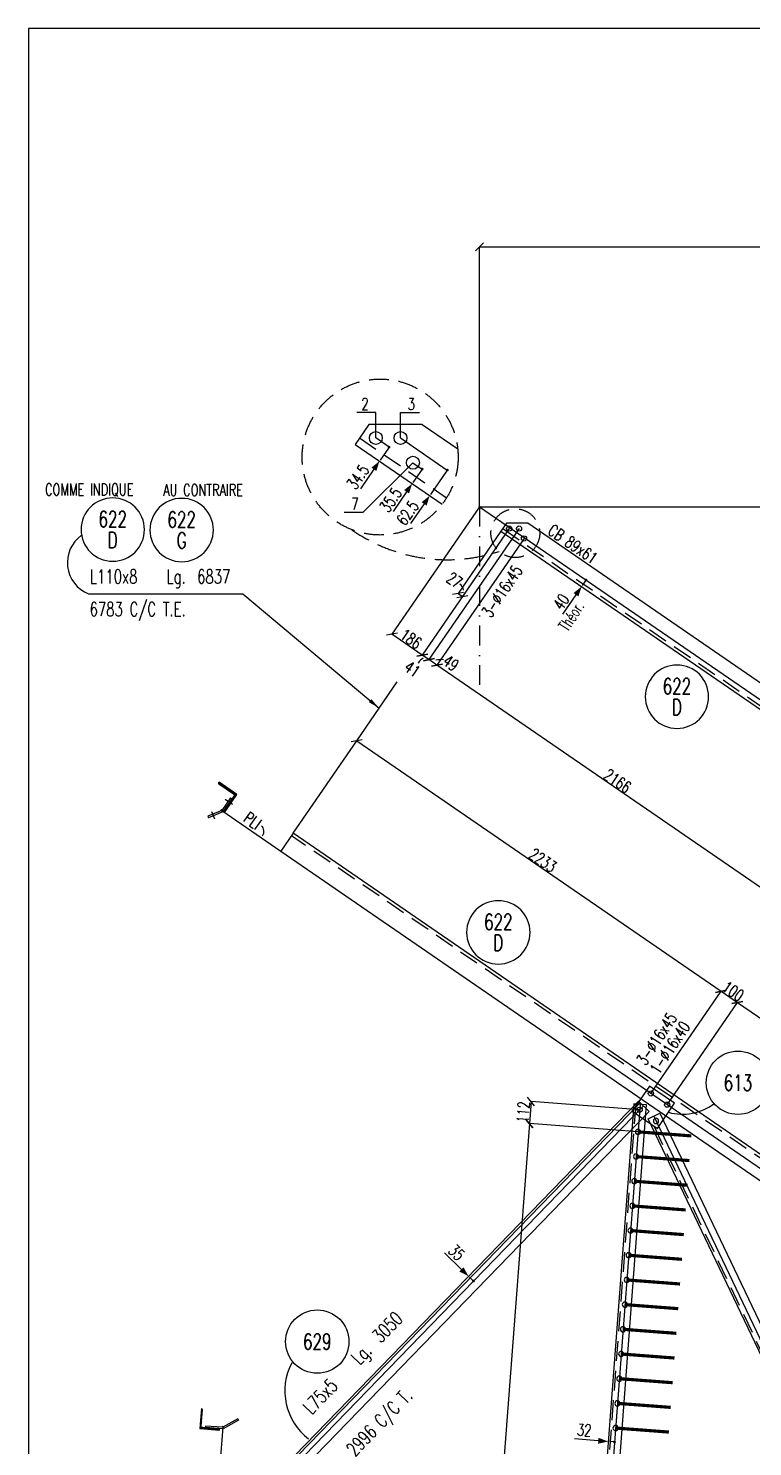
# Model space of a CAD drawing. Extents: x 610737 to 626957, y -3756 to 7724.
# Drawn here: x 610737 to 614394, y 562 to 7724 of the extents above; entities that cross this region are included whole.
import ezdxf
from ezdxf.enums import TextEntityAlignment as Align

# ---------------------------------------------------------------- set-up
doc = ezdxf.new("R2010")
doc.units = 0
doc.header["$LTSCALE"] = 200
doc.header["$MEASUREMENT"] = 0
doc.linetypes.add('DASHDOT', pattern=[1, 0.5, -0.25, 0, -0.25])
doc.linetypes.add('DASHED', pattern=[0.75, 0.5, -0.25])
doc.layers.get('0').update_dxf_attribs({"linetype": 'CONTINUOUS'})
for name, color, linetype in [('ASSI', 6, 'CONTINUOUS'), ('BOLLINI_1', 7, 'CONTINUOUS'), ('BOLLINI_5', 7, 'CONTINUOUS'), ('FORI', 2, 'CONTINUOUS'), ('LINEA_ANG', 2, 'CONTINUOUS'), ('LINEE_PIASTRE', 2, 'CONTINUOUS'), ('LS', 7, 'CONTINUOUS'), ('MZ', 6, 'DASHDOT'), ('PIASTRE', 5, 'CONTINUOUS'), ('QT_MAL', 7, 'CONTINUOUS'), ('QT_MPR', 7, 'CONTINUOUS'), ('TESTI_A_P', 7, 'CONTINUOUS'), ('TRAT-Y', 7, 'DASHED')]:
    doc.layers.add(name, color=color, linetype=linetype)
doc.styles.add('QUOTE', font='ROMANS8.SHX', dxfattribs={"width": 0.7})
doc.styles.add('RQL', font='ROMANS8.SHX', dxfattribs={"width": 0.7})
doc.styles.add('RS', font='ROMANS8.shx', dxfattribs={"width": 0.7})
doc.styles.get("Standard").update_dxf_attribs({"font": 'ROMANS8.SHX', "width": 0.7})
doc.dimstyles.new('FRECCE1', dxfattribs={"dimtxt": 60, "dimasz": 6.66, "dimexe": 0, "dimexo": 0, "dimgap": 1, "dimtad": 1, "dimzin": 0, "dimdsep": 46, "dimtxsty": 'RS', "dimblk1": 'QUOTP', "dimblk2": 'QUOTF', "dimsah": 1, "dimcen": 0, "dimclrd": 2, "dimclre": 2, "dimclrt": 7, "dimadec": 0, "dimazin": 0, "dimtfac": 1, "dimtix": 1, "dimtmove": 2, "dimatfit": 3, "dimldrblk": 'QUOTP', "dimfxl": 1, "dimtolj": 1, "dimtzin": 0, "dimarcsym": 0})
doc.dimstyles.new('TRATTO', dxfattribs={"dimscale": 0, "dimtxt": 60, "dimasz": 40, "dimexe": 0, "dimexo": 0, "dimgap": 5, "dimtad": 1, "dimrnd": 0.5, "dimdsep": 46, "dimtxsty": 'RS', "dimblk1": 'OBLIQUE', "dimblk2": 'OBLIQUE', "dimsah": 1, "dimcen": 0.09, "dimclrd": 2, "dimclre": 2, "dimclrt": 7, "dimadec": 0, "dimazin": 0, "dimtfac": 1, "dimtix": 1, "dimtmove": 2, "dimatfit": 3, "dimfxl": 1, "dimtolj": 1, "dimtzin": 0, "dimarcsym": 0})

# ---------------------------------------------------------------- blocks, each defined once
blk = doc.blocks.new('16')
blk.add_circle((0, 0), 1)
blk = doc.blocks.new('_OBLIQUE')
at = {"color": 0, "linetype": 'ByBlock'}
blk.add_line((-0.5, -0.5), (0.5, 0.5), dxfattribs=at)
blk = doc.blocks.new('*D20')
at = {"layer": 'LS', "color": 2, "lineweight": -2, "transparency": 16777216}
for p, q in [((613014.4, 5308.5), (613014.4, 6621.5)), ((613014.4, 6621.5), (618155.9, 6621.5)), ((618155.9, 5308.5), (618155.9, 6621.5))]:
    blk.add_line(p, q, dxfattribs=at)
at = {"layer": 'LS', "color": 2, "lineweight": -2, "transparency": 16777216, "xscale": 40, "yscale": 40, "zscale": 40, "rotation": 180}
blk.add_blockref('_OBLIQUE', (613014.4, 6621.5), dxfattribs=at)
at = {"layer": 'LS', "color": 2, "lineweight": -2, "transparency": 16777216, "xscale": 40, "yscale": 40, "zscale": 40}
blk.add_blockref('_OBLIQUE', (618155.9, 6621.5), dxfattribs=at)
at = {"layer": 'LS', "color": 7, "transparency": 16777216, "insert": (615585.2, 6659.3), "char_height": 60, "attachment_point": 5, "style": 'RS'}
blk.add_mtext('\\A1;5141.5 SUR TRUSQ. 75', dxfattribs=at)
blk = doc.blocks.new('ASSE98')
blk.add_line((0, 0), (1, 0))
at = {"color": 7, "style": 'QUOTE', "width": 0.5, "flags": 1}
for tag, p in [('TI', (1.3831, 6.8273)), ('DI_S', (1.3831, 6.4218)), ('D_S', (1.3831, 6.0209)), ('E_S', (1.3831, 5.6806)), ('NFORI', (1.3645, 5.2979)), ('ALAR', (1.3635, 4.9325)), ('FAM', (1.3775, 4.5465)), ('ALA', (1.3831, 4.1926)), ('DISP2', (1.3831, 3.8497)), ('DISP1', (1.3831, 3.5069)), ('PINZAF', (1.3831, 3.164)), ('PINZAI', (1.3831, 2.8211)), ('TRP', (1.3831, 2.4783)), ('NP', (1.3831, 2.1354)), ('SV', (1.3831, 1.7926)), ('PESO', (1.3831, 1.4497)), ('QUA', (1.3831, 1.1069)), ('LUN', (1.3831, 0.764)), ('PROF', (1.3831, 0.4211)), ('POS', (1.3831, 0.0783))]:
    blk.add_attdef(tag, p, '', height=0.2, dxfattribs=at)
at = {"color": 7, "flags": 1}
for tag, p in [('LAV1', (3.0743, 6.8285)), ('LAV2', (3.0743, 6.4951)), ('LAV3', (3.0743, 6.1618)), ('LAV4', (3.0743, 5.8285)), ('LAV5', (3.0743, 5.4951)), ('LAV6', (3.0743, 5.1618)), ('LAV7', (3.0743, 4.8285)), ('LAV8', (3.0743, 4.4951)), ('LAV9', (3.0743, 4.1618)), ('LAV10', (3.0743, 3.8285))]:
    blk.add_attdef(tag, p, '', height=0.2, dxfattribs=at)
blk = doc.blocks.new('QUOTP')
at = {"layer": 'ASSI', "color": 2, "const_width": 1.07}
blk.add_lwpolyline([(-0.5, 0, 1), (0.5, 0, 1)], format="xyb", close=True, dxfattribs=at)
blk = doc.blocks.new('QUOTF')
at = {"layer": 'LS', "color": 2}
blk.add_line((7.5, 0), (25.5, 0), dxfattribs=at)
blk.add_solid([(7.5, 2.25), (0, 0), (7.5, -2.25)], dxfattribs=at)
blk = doc.blocks.new('*D25')
at = {"layer": 'QT_MAL', "color": 2, "lineweight": -2, "transparency": 16777216}
for p, q in [((613530, 4905.4), (613530, 4905.4)), ((613548.9, 4932.8), (613533.7, 4910.9))]:
    blk.add_line(p, q, dxfattribs=at)
at = {"layer": 'QT_MAL', "color": 2, "lineweight": -2, "transparency": 16777216, "xscale": 6.66, "yscale": 6.66, "zscale": 6.66}
for name, p, rotation in [('QUOTP', (613552.6, 4938.3), 55.48338692017431), ('QUOTF', (613530, 4905.4), 235.4833869201743)]:
    blk.add_blockref(name, p, dxfattribs=dict(at, rotation=rotation))
at = {"layer": 'QT_MAL', "color": 7, "transparency": 16777216, "insert": (613427.1, 4828.1), "char_height": 60, "attachment_point": 5, "rotation": 55.48339, "style": 'RS'}
blk.add_mtext('\\A1;40', dxfattribs=at)
blk = doc.blocks.new('MRKR_98')
blk.add_point((0, 0))
at = {"color": 7, "style": 'QUOTE', "width": 0.5, "flags": 1}
for tag, p in [('AUX2', (3.71, 4.93)), ('NFORI', (3.72, 5.3)), ('TI', (3.73, 6.83)), ('AUX1', (3.73, 4.19)), ('DI_S', (3.73, 6.42)), ('D_S', (3.73, 6.02)), ('E_S', (3.73, 5.68)), ('FAM', (3.73, 4.55)), ('COMMESSA', (3.73, 3.85)), ('MD', (3.73, 3.51)), ('MP', (3.73, 3.16)), ('LARGHEZZA', (3.73, 2.82)), ('SPESSORE', (3.73, 2.48)), ('NP', (3.73, 2.14)), ('SV', (3.73, 1.79)), ('PESO', (3.73, 1.45)), ('QUA', (3.73, 1.11)), ('LUN', (3.73, 0.76)), ('PROF', (3.73, 0.42)), ('POS', (3.73, 0.08))]:
    blk.add_attdef(tag, p, '', height=0.2, dxfattribs=at)
at = {"color": 7, "flags": 1}
for tag, p in [('LAV1', (5.26, 6.88)), ('LAV2', (5.26, 6.55)), ('LAV3', (5.26, 6.21)), ('LAV4', (5.26, 5.88)), ('LAV5', (5.26, 5.55)), ('LAV6', (5.26, 5.21)), ('LAV7', (5.26, 4.88)), ('LAV8', (5.26, 4.55)), ('LAV9', (5.26, 4.21)), ('LAV10', (5.26, 3.88))]:
    blk.add_attdef(tag, p, '', height=0.2, dxfattribs=at)
blk = doc.blocks.new('*D105')
at = {"layer": 'LS', "color": 2, "lineweight": -2, "transparency": 16777216}
for p, q in [((612554.3, 5604.1), (612513.1, 5544.3)), ((612558, 5609.6), (612558, 5609.6)), ((612509.4, 5538.8), (612509.4, 5538.8))]:
    blk.add_line(p, q, dxfattribs=at)
at = {"layer": 'LS', "color": 2, "lineweight": -2, "transparency": 16777216, "xscale": 6.66, "yscale": 6.66, "zscale": 6.66}
for name, p, rotation in [('QUOTP', (612558, 5609.6), 55.48338692021707), ('QUOTF', (612509.4, 5538.8), 235.4833869202171)]:
    blk.add_blockref(name, p, dxfattribs=dict(at, rotation=rotation))
at = {"layer": 'LS', "color": 7, "transparency": 16777216, "insert": (612400.5, 5459.1), "char_height": 60, "attachment_point": 5, "rotation": 55.48339, "style": 'RS'}
blk.add_mtext('\\A1;34.5', dxfattribs=at)
blk = doc.blocks.new('*D106')
at = {"layer": 'LS', "color": 2, "lineweight": -2, "transparency": 16777216}
for p, q in [((612848.2, 5487.9), (612766.9, 5369.8)), ((612852, 5493.4), (612852, 5493.4)), ((612763.1, 5364.3), (612763.1, 5364.3))]:
    blk.add_line(p, q, dxfattribs=at)
at = {"layer": 'LS', "color": 2, "lineweight": -2, "transparency": 16777216, "xscale": 6.66, "yscale": 6.66, "zscale": 6.66}
for name, p, rotation in [('QUOTP', (612852, 5493.4), 55.48338692026879), ('QUOTF', (612763.1, 5364.3), 235.4833869202688)]:
    blk.add_blockref(name, p, dxfattribs=dict(at, rotation=rotation))
at = {"layer": 'LS', "color": 7, "transparency": 16777216, "insert": (612651.1, 5277.7), "char_height": 60, "attachment_point": 5, "rotation": 55.48339, "style": 'RS'}
blk.add_mtext('\\A1;62.5', dxfattribs=at)
blk = doc.blocks.new('*D107')
at = {"layer": 'LS', "color": 2, "lineweight": -2, "transparency": 16777216}
for p, q in [((612721.2, 5493.2), (612678.2, 5430.8)), ((612725, 5498.7), (612725, 5498.7)), ((612674.5, 5425.3), (612674.5, 5425.3))]:
    blk.add_line(p, q, dxfattribs=at)
at = {"layer": 'LS', "color": 2, "lineweight": -2, "transparency": 16777216, "xscale": 6.66, "yscale": 6.66, "zscale": 6.66}
for name, p, rotation in [('QUOTP', (612725, 5498.7), 55.48338692028127), ('QUOTF', (612674.5, 5425.3), 235.4833869202812)]:
    blk.add_blockref(name, p, dxfattribs=dict(at, rotation=rotation))
at = {"layer": 'LS', "color": 7, "transparency": 16777216, "insert": (612565.9, 5343), "char_height": 60, "attachment_point": 5, "rotation": 55.48339, "style": 'RS'}
blk.add_mtext('\\A1;35.5', dxfattribs=at)
blk = doc.blocks.new('*D136')
at = {"layer": 'QT_MPR', "color": 2, "lineweight": -2, "transparency": 16777216}
for p, q in [((613239.4, 5148.5), (612799.4, 4508.7)), ((614584.1, 3281.4), (612799.4, 4508.7)), ((615043.5, 3949.5), (614584.1, 3281.4))]:
    blk.add_line(p, q, dxfattribs=at)
at = {"layer": 'QT_MPR', "color": 2, "lineweight": -2, "transparency": 16777216, "xscale": 40, "yscale": 40, "zscale": 40}
for p, rotation in [((612799.4, 4508.7), 145.4833869201743), ((614584.1, 3281.4), 325.4833869201743)]:
    blk.add_blockref('_OBLIQUE', p, dxfattribs=dict(at, rotation=rotation))
at = {"layer": 'QT_MPR', "color": 7, "transparency": 16777216, "insert": (613711.6, 3923.9), "char_height": 60, "attachment_point": 5, "rotation": 325.48339, "style": 'RS'}
blk.add_mtext('\\A1;2166', dxfattribs=at)
blk = doc.blocks.new('*D137')
at = {"layer": 'QT_MPR', "color": 2, "lineweight": -2, "transparency": 16777216}
for p, q in [((613214.4, 5198.5), (612759.1, 4536.4)), ((613239.4, 5148.5), (612799.4, 4508.7)), ((612799.4, 4508.7), (612759.1, 4536.4))]:
    blk.add_line(p, q, dxfattribs=at)
at = {"layer": 'QT_MPR', "color": 2, "lineweight": -2, "transparency": 16777216, "xscale": 40, "yscale": 40, "zscale": 40}
for p, rotation in [((612759.1, 4536.4), 145.4833869201743), ((612799.4, 4508.7), 325.4833869201743)]:
    blk.add_blockref('_OBLIQUE', p, dxfattribs=dict(at, rotation=rotation))
at = {"layer": 'QT_MPR', "color": 7, "transparency": 16777216, "insert": (612869.7, 4519), "char_height": 60, "attachment_point": 5, "rotation": 325.48339, "style": 'RS'}
blk.add_mtext('\\A1;49', dxfattribs=at)
blk = doc.blocks.new('*D138')
at = {"layer": 'QT_MPR', "color": 2, "lineweight": -2, "transparency": 16777216}
for p, q in [((613164.4, 5198.5), (612725.2, 4559.8)), ((613214.4, 5198.5), (612759.1, 4536.4)), ((612759.1, 4536.4), (612725.2, 4559.8))]:
    blk.add_line(p, q, dxfattribs=at)
at = {"layer": 'QT_MPR', "color": 2, "lineweight": -2, "transparency": 16777216, "xscale": 40, "yscale": 40, "zscale": 40}
for p, rotation in [((612725.2, 4559.8), 145.4833869201743), ((612759.1, 4536.4), 325.4833869201743)]:
    blk.add_blockref('_OBLIQUE', p, dxfattribs=dict(at, rotation=rotation))
at = {"layer": 'QT_MPR', "color": 7, "transparency": 16777216, "insert": (612674.7, 4489), "char_height": 60, "attachment_point": 5, "rotation": 325.48339, "style": 'RS'}
blk.add_mtext('\\A1;41', dxfattribs=at)
blk = doc.blocks.new('*D139')
at = {"layer": 'QT_MPR', "color": 2, "lineweight": -2, "transparency": 16777216}
for p, q in [((613014.4, 5308.5), (612572, 4665.1)), ((613164.4, 5198.5), (612725.2, 4559.8)), ((612725.2, 4559.8), (612572, 4665.1))]:
    blk.add_line(p, q, dxfattribs=at)
at = {"layer": 'QT_MPR', "color": 2, "lineweight": -2, "transparency": 16777216, "xscale": 40, "yscale": 40, "zscale": 40}
for p, rotation in [((612572, 4665.1), 145.4833869201743), ((612725.2, 4559.8), 325.4833869201743)]:
    blk.add_blockref('_OBLIQUE', p, dxfattribs=dict(at, rotation=rotation))
at = {"layer": 'QT_MPR', "color": 7, "transparency": 16777216, "insert": (612668.4, 4641.3), "char_height": 60, "attachment_point": 5, "rotation": 325.48339, "style": 'RS'}
blk.add_mtext('\\A1;186', dxfattribs=at)
blk = doc.blocks.new('*D140')
at = {"layer": 'QT_MPR', "color": 2, "lineweight": -2, "transparency": 16777216}
for p, q in [((613879.9, 2345.7), (614234.6, 2861.5)), ((613962.3, 2289), (614317, 2804.8)), ((614234.6, 2861.5), (614317, 2804.8))]:
    blk.add_line(p, q, dxfattribs=at)
at = {"layer": 'QT_MPR', "color": 2, "lineweight": -2, "transparency": 16777216, "xscale": 40, "yscale": 40, "zscale": 40}
for p, rotation in [((614234.6, 2861.5), 145.4833869201758), ((614317, 2804.8), 325.4833869201758)]:
    blk.add_blockref('_OBLIQUE', p, dxfattribs=dict(at, rotation=rotation))
at = {"layer": 'QT_MPR', "color": 7, "transparency": 16777216, "insert": (614295.6, 2862), "char_height": 60, "attachment_point": 5, "rotation": 325.48339, "style": 'RS'}
blk.add_mtext('\\A1;100', dxfattribs=at)
blk = doc.blocks.new('*D141')
at = {"layer": 'QT_MPR', "color": 2, "lineweight": -2, "transparency": 16777216}
for p, q in [((613962.3, 2289), (614317, 2804.8)), ((614317, 2804.8), (616210.7, 1502.5)), ((615856, 986.7), (616210.7, 1502.5))]:
    blk.add_line(p, q, dxfattribs=at)
at = {"layer": 'QT_MPR', "color": 2, "lineweight": -2, "transparency": 16777216, "xscale": 40, "yscale": 40, "zscale": 40}
for p, rotation in [((614317, 2804.8), 145.4833869201758), ((616210.7, 1502.5), 325.4833869201758)]:
    blk.add_blockref('_OBLIQUE', p, dxfattribs=dict(at, rotation=rotation))
at = {"layer": 'QT_MPR', "color": 7, "transparency": 16777216, "insert": (615283.7, 2182.5), "char_height": 60, "attachment_point": 5, "rotation": 325.48339, "style": 'RS'}
blk.add_mtext('\\A1;2298.5', dxfattribs=at)
blk = doc.blocks.new('*D143')
at = {"layer": 'QT_MPR', "color": 2, "lineweight": -2, "transparency": 16777216}
for p, q in [((612073.9, 3660.5), (612394.7, 4126.8)), ((612394.7, 4126.8), (614234.6, 2861.5)), ((613879.9, 2345.7), (614234.6, 2861.5))]:
    blk.add_line(p, q, dxfattribs=at)
at = {"layer": 'QT_MPR', "color": 2, "lineweight": -2, "transparency": 16777216, "xscale": 40, "yscale": 40, "zscale": 40}
for p, rotation in [((612394.7, 4126.8), 145.4833869201758), ((614234.6, 2861.5), 325.4833869201758)]:
    blk.add_blockref('_OBLIQUE', p, dxfattribs=dict(at, rotation=rotation))
at = {"layer": 'QT_MPR', "color": 7, "transparency": 16777216, "insert": (613334.5, 3523), "char_height": 60, "attachment_point": 5, "rotation": 325.48339, "style": 'RS'}
blk.add_mtext('\\A1;2233', dxfattribs=at)
blk = doc.blocks.new('*D145')
at = {"layer": 'QT_MPR', "color": 2, "lineweight": -2, "transparency": 16777216}
for p, q in [((613122.7, 5185.5), (612906.3, 4870.9)), ((613164.4, 5198.5), (612928.6, 4855.6)), ((612906.3, 4870.9), (612928.6, 4855.6))]:
    blk.add_line(p, q, dxfattribs=at)
at = {"layer": 'QT_MPR', "color": 2, "lineweight": -2, "transparency": 16777216, "xscale": 40, "yscale": 40, "zscale": 40}
for p, rotation in [((612906.3, 4870.9), 145.4833869201743), ((612928.6, 4855.6), 325.4833869201743)]:
    blk.add_blockref('_OBLIQUE', p, dxfattribs=dict(at, rotation=rotation))
at = {"layer": 'QT_MPR', "color": 7, "transparency": 16777216, "insert": (612888.7, 4938), "char_height": 60, "attachment_point": 5, "rotation": 325.48339, "style": 'RS'}
blk.add_mtext('\\A1;27', dxfattribs=at)
blk = doc.blocks.new('YYY')
blk.add_circle((0, 0), 8)
at = {"color": 3, "style": 'RQL', "width": 0.7}
for tag, p in [('POS3', (0, 0.65)), ('POS2', (0, -4.63))]:
    blk.add_attdef(tag, text='', height=4, dxfattribs=at).set_placement(p, align=Align.CENTER)
at = {"style": 'RQL', "width": 0.7, "flags": 1}
blk.add_attdef('TIPO', text='', height=3, dxfattribs=at).set_placement((0, 0), align=Align.MIDDLE_CENTER)
blk = doc.blocks.new('*D150')
at = {"layer": 'QT_MAL', "color": 2, "lineweight": -2, "transparency": 16777216}
for p, q in [((612959, 1422.7), (612959, 1422.7)), ((612979.3, 1402.9), (612963.8, 1418))]:
    blk.add_line(p, q, dxfattribs=at)
at = {"layer": 'QT_MAL', "color": 2, "lineweight": -2, "transparency": 16777216, "xscale": 6.66, "yscale": 6.66, "zscale": 6.66}
for name, p, rotation in [('QUOTF', (612959, 1422.7), 135.8699118797533), ('QUOTP', (612984.1, 1398.3), 315.8699118797534)]:
    blk.add_blockref(name, p, dxfattribs=dict(at, rotation=rotation))
at = {"layer": 'QT_MAL', "color": 7, "transparency": 16777216, "insert": (612898.7, 1542), "char_height": 60, "attachment_point": 5, "rotation": 315.86991, "style": 'RS'}
blk.add_mtext('\\A1;35', dxfattribs=at)
blk = doc.blocks.new('*D151')
at = {"layer": 'QT_MPR', "color": 2, "lineweight": -2, "transparency": 16777216}
for p, q in [((613274.6, 2304.8), (613266.2, 2193.3)), ((613823.2, 2263.3), (613274.6, 2304.8)), ((613814.8, 2151.8), (613266.2, 2193.3))]:
    blk.add_line(p, q, dxfattribs=at)
at = {"layer": 'QT_MPR', "color": 2, "lineweight": -2, "transparency": 16777216, "xscale": 40, "yscale": 40, "zscale": 40}
for p, rotation in [((613274.6, 2304.8), 85.66995078173207), ((613266.2, 2193.3), 265.6699507817321)]:
    blk.add_blockref('_OBLIQUE', p, dxfattribs=dict(at, rotation=rotation))
at = {"layer": 'QT_MPR', "color": 7, "transparency": 16777216, "insert": (613235.5, 2251.7), "char_height": 60, "attachment_point": 5, "rotation": 85.66995, "style": 'RS'}
blk.add_mtext('\\A1;112', dxfattribs=at)
blk = doc.blocks.new('*D152')
at = {"layer": 'QT_MPR', "color": 2, "lineweight": -2, "transparency": 16777216}
for p, q in [((613266.2, 2193.3), (612926.4, -2293.8)), ((613814.8, 2151.8), (613266.2, 2193.3)), ((613475, -2335.4), (612926.4, -2293.8))]:
    blk.add_line(p, q, dxfattribs=at)
at = {"layer": 'QT_MPR', "color": 2, "lineweight": -2, "transparency": 16777216, "xscale": 40, "yscale": 40, "zscale": 40}
for p, rotation in [((613266.2, 2193.3), 85.66995078173207), ((612926.4, -2293.8), 265.6699507817321)]:
    blk.add_blockref('_OBLIQUE', p, dxfattribs=dict(at, rotation=rotation))
at = {"layer": 'QT_MPR', "color": 7, "transparency": 16777216, "insert": (613144.7, -60), "char_height": 60, "attachment_point": 5, "rotation": 85.66995, "style": 'RS'}
blk.add_mtext('\\A1;125x36', dxfattribs=at)
blk = doc.blocks.new('*D153')
at = {"layer": 'QT_MPR', "color": 2, "lineweight": -2, "transparency": 16777216}
for p, q in [((613266.2, 2193.3), (612926.4, -2293.8)), ((613814.8, 2151.8), (613266.2, 2193.3)), ((613475, -2335.4), (612926.4, -2293.8))]:
    blk.add_line(p, q, dxfattribs=at)
at = {"layer": 'QT_MPR', "color": 2, "lineweight": -2, "transparency": 16777216, "xscale": 40, "yscale": 40, "zscale": 40}
for p, rotation in [((613266.2, 2193.3), 85.66995078173207), ((612926.4, -2293.8), 265.6699507817321)]:
    blk.add_blockref('_OBLIQUE', p, dxfattribs=dict(at, rotation=rotation))
at = {"layer": 'QT_MPR', "color": 7, "transparency": 16777216, "insert": (613061.4, -47.6), "char_height": 60, "attachment_point": 5, "rotation": 85.66995, "style": 'RS'}
blk.add_mtext('\\A1;4500', dxfattribs=at)
blk = doc.blocks.new('*D155')
at = {"layer": 'QT_MAL', "color": 2, "lineweight": -2, "transparency": 16777216}
blk.add_line((613689.5, 586), (613670.9, 587.5), dxfattribs=at)
at = {"layer": 'QT_MAL', "color": 2, "lineweight": -2, "transparency": 16777216, "xscale": 6.66, "yscale": 6.66, "zscale": 6.66}
for name, p, rotation in [('QUOTF', (613664.3, 588), 175.6699507817321), ('QUOTP', (613696.2, 585.5), 355.6699507817321)]:
    blk.add_blockref(name, p, dxfattribs=dict(at, rotation=rotation))
at = {"layer": 'QT_MAL', "color": 7, "transparency": 16777216, "insert": (613543.7, 646), "char_height": 60, "attachment_point": 5, "rotation": 355.66995, "style": 'RS'}
blk.add_mtext('\\A1;32', dxfattribs=at)
blk = doc.blocks.new('xxx')
blk.add_circle((0, 0), 8)
at = {"color": 3, "style": 'RQL', "width": 0.7}
blk.add_attdef('POS', text='', height=4, dxfattribs=at).set_placement((0, 0), align=Align.MIDDLE)
at = {"color": 3, "style": 'RQL', "width": 0.7, "flags": 1}
blk.add_attdef('POS1', (-0.39, -5.42), '', height=2, dxfattribs=at)
at = {"style": 'RQL', "width": 0.7, "flags": 1}
blk.add_attdef('TIPO', (-0.39, -8.66), '', height=2, dxfattribs=at)
blk = doc.blocks.new('bull')
at = {"style": 'RS', "width": 0.7, "flags": 1}
for tag, p in [('NN', (-12.25, 0)), ('DIAMETRO', (0, -4.86)), ('SERRAGGIO', (0, -9.71)), ('LUNGHEZZA', (0, -14.57)), ('NB', (0, -19.43)), ('TIPO', (0, -24.12)), ('EL', (-0.14, -29))]:
    blk.add_attdef(tag, p, '', height=3, dxfattribs=at)
at = {"style": 'RS', "width": 0.7}
blk.add_attdef('BULLONE', (0, 0), '', height=3, dxfattribs=at)

msp = doc.modelspace()

# ---------------------------------------------------------------- hatches: boundary and pattern name
at = {"layer": 'LS'}
h = msp.add_hatch(dxfattribs=at)
h.set_pattern_fill('_U', color=6, scale=5, angle=190.4833869, style=0, pattern_type=0)
h.set_pattern_definition([(190.4833869, (1105146.693, -330316.9427), (0.9097521, -4.91653853), [])])
edge = h.paths.add_edge_path()
edge.add_line((611789.964, 3855.746), (611699.329, 3918.077))
edge.add_line((611699.329, 3918.077), (611697.062, 3914.781))
edge.add_arc((611700.358, 3912.515), 4, 145.4833869, 235.4833869)
edge.add_line((611698.091, 3909.219), (611772.248, 3858.221))
edge.add_arc((611767.715, 3851.629), 8, 325.4833869, 415.4833869, ccw=False)
edge.add_line((611774.306, 3847.096), (611723.308, 3772.939))
edge.add_arc((611726.604, 3770.673), 4, 145.4833869, 235.4833869)
edge.add_line((611724.338, 3767.377), (611727.633, 3765.11))
edge.add_line((611727.633, 3765.11), (611789.964, 3855.746))
h = msp.add_hatch(dxfattribs=at)
h.set_pattern_fill('_U', color=6, scale=5, angle=40.6699508, style=0, pattern_type=0)
h.set_pattern_definition([(40.6699508, (128229.227, 37412.1434), (-3.258503524, 3.79238115), [])])
edge = h.paths.add_edge_path()
edge.add_line((611602.531, 653.482), (611702.246, 645.932))
edge.add_line((611702.246, 645.932), (611702.397, 647.926))
edge.add_arc((611698.408, 648.228), 4, -4.3300492, 85.6699508)
edge.add_line((611698.71, 652.217), (611616.944, 658.408))
edge.add_arc((611617.548, 666.385), 8, 175.6699508, 265.6699508, ccw=False)
edge.add_line((611609.571, 666.989), (611615.762, 748.755))
edge.add_arc((611611.774, 749.057), 4, -4.3300492, 85.6699508)
edge.add_line((611612.076, 753.045), (611610.081, 753.196))
edge.add_line((611610.081, 753.196), (611602.531, 653.482))

# ---------------------------------------------------------------- linework, layer by layer
at = {"layer": 'ASSI', "color": 2}
msp.add_line((613014.4, 5308.467), (618155.939, 5308.467), dxfattribs=at)
at = {"layer": 'LINEA_ANG'}
for p, q in [((612455.958, 5724.221), (612386.544, 5623.285)), ((612725.703, 5723.796), (612455.958, 5724.221)), ((612725.703, 5723.796), (612904.33, 5600.953)), ((612386.544, 5623.285), (612826.014, 5321.059)), ((613150.449, 5225.828), (613122.683, 5185.454)), ((613122.683, 5185.454), (618756.111, 1311.301)), ((613258.346, 5225.659), (613150.449, 5225.828)), ((618769.828, 1435.369), (613258.346, 5225.659)), ((612073.932, 3660.459), (612011.601, 3569.824)), ((617707.359, -213.694), (612073.932, 3660.459)), ((612011.601, 3569.824), (617645.028, -304.329)), ((613816.891, 2307.031), (611693.207, 117.861)), ((613793.342, 2292.62), (613432.595, -2471.742)), ((613858.157, 2287.713), (613793.342, 2292.62)), ((613870.723, 2254.809), (613816.891, 2307.031)), ((611747.039, 65.639), (613870.723, 2254.809)), ((613497.41, -2476.649), (613858.157, 2287.713)), ((613867.008, 2217.881), (613925.686, 2245.844)), ((613925.686, 2245.844), (615668.028, -1410.211)), ((615609.35, -1438.175), (613867.008, 2217.881))]:
    msp.add_line(p, q, dxfattribs=at)
at = {"layer": 'LINEA_ANG', "color": 2}
msp.add_line((613825.145, 2299.024), (611701.461, 109.854), dxfattribs=at)
at = {"layer": 'LINEE_PIASTRE'}
for p, q in [((613872.929, 2383.224), (613785.666, 2256.334)), ((613999.819, 2295.961), (613872.929, 2383.224)), ((613912.556, 2169.071), (613999.819, 2295.961)), ((613785.666, 2256.334), (613912.556, 2169.071))]:
    msp.add_line(p, q, dxfattribs=at)
for points in [[(611789.964, 3855.746), (611699.329, 3918.077), (611697.062, 3914.781, 0.41421356), (611698.091, 3909.219), (611772.248, 3858.221, -0.41421356), (611774.306, 3847.096), (611723.308, 3772.939, 0.41421356), (611724.338, 3767.377), (611727.633, 3765.11)], [(611602.531, 653.482), (611702.246, 645.932), (611702.397, 647.926, 0.41421356), (611698.71, 652.217), (611616.944, 658.408, -0.41421356), (611609.571, 666.989), (611615.762, 748.755, 0.41421356), (611612.076, 753.045), (611610.081, 753.196)]]:
    msp.add_lwpolyline(points, format="xyb", close=True, dxfattribs=at)
at = {"layer": 'LS', "color": 6}
for p, q in [((612490.837, 5785.147), (612395.369, 5785.147)), ((612490.837, 5655.817), (612490.837, 5785.147)), ((612615.837, 5655.817), (612615.837, 5785.147)), ((612615.837, 5785.147), (612711.305, 5785.147)), ((612558.03, 5609.609), (612490.837, 5655.817)), ((612615.837, 5655.817), (612851.956, 5493.437)), ((612678.337, 5530.817), (612427.359, 5281.387)), ((612678.337, 5530.817), (612724.993, 5498.732)), ((613014.4, 5308.467), (618942.092, 1231.946)), ((612331.891, 5281.387), (612427.359, 5281.387)), ((611040.659, 4868.616), (611820.104, 4868.616)), ((611820.104, 4868.616), (612507.686, 4291.185)), ((611767.827, 3804.22), (611730.475, 3829.907)), ((611661.588, 3769.886), (611676.558, 3733.312)), ((611713.626, 3774.743), (612011.601, 3569.824)), ((616284.537, 691.974), (613565.974, 2561.551)), ((611718.335, 659.756), (611658.756, -127.112))]:
    msp.add_line(p, q, dxfattribs=at)
at = {"layer": 'LS', "color": 2}
for p, q in [((612394.655, 4126.825), (612599.187, 4424.236)), ((611757.258, 3838.188), (611713.626, 3774.743)), ((611763.849, 3833.655), (611718.865, 3768.243)), ((611757.258, 3838.188), (611763.849, 3833.655)), ((611713.626, 3774.743), (611642.364, 3745.577)), ((611642.364, 3745.577), (611645.394, 3738.173)), ((611718.865, 3768.243), (611645.394, 3738.173)), ((611631.584, 666.325), (611630.98, 658.348)), ((611720.151, 651.596), (611630.98, 658.348)), ((611718.335, 659.756), (611631.584, 666.325)), ((611794.121, 702.482), (611718.335, 659.756)), ((611798.05, 695.513), (611720.151, 651.596)), ((611794.121, 702.482), (611798.05, 695.513))]:
    msp.add_line(p, q, dxfattribs=at)
at = {"layer": 'LS', "color": 8}
msp.add_lwpolyline([(610736.515, 7724.403), (610736.515, -3755.597), (623456.515, -3755.597), (623456.515, -2155.597), (626956.515, -2155.597), (626956.515, 7724.403), (610736.515, 7724.403)], close=True, dxfattribs=at)
at = {"layer": 'LS', "color": 2, "const_width": 4.75}
msp.add_lwpolyline([(613011.775, 5308.467, 1), (613017.025, 5308.467, 1)], format="xyb", close=True, dxfattribs=at)
at = {"layer": 'LS', "const_width": 7.25}
for points in [[(611715.822, 3777.936, 0.56622512), (611709.775, 3775.178, 0.12587141), (611710.04, 3773.275, 0.12587141)], [(611721.711, 661.659, 0.00393328), (611721.681, 661.712, 0.73561911), (611714.472, 660.049, 0.73561911)]]:
    msp.add_lwpolyline(points, format="xyb", dxfattribs=at)
at = {"layer": 'LS', "color": 6, "const_width": 16}
for points in [[(613814.77, 2151.789), (614084, 2131.403)], [(613795.895, 1902.502), (614065.124, 1882.117)], [(613777.02, 1653.216), (614046.249, 1632.83)], [(613758.144, 1403.93), (614027.373, 1383.544)], [(613739.269, 1154.643), (614008.498, 1134.258)], [(613720.393, 905.357), (613989.623, 884.971)], [(613701.518, 656.07), (613970.747, 635.685)]]:
    msp.add_lwpolyline(points, dxfattribs=at)
at = {"layer": 'LS', "color": 2, "linetype": 'DASHED', "const_width": 16}
for points in [[(613805.333, 2027.146), (614074.562, 2006.76)], [(613786.457, 1777.859), (614055.687, 1757.474)], [(613767.582, 1528.573), (614036.811, 1508.187)], [(613748.706, 1279.286), (614017.936, 1258.901)], [(613729.831, 1030), (613999.06, 1009.614)], [(613710.956, 780.713), (613980.185, 760.328)]]:
    msp.add_lwpolyline(points, dxfattribs=at)
at = {"layer": 'LS', "color": 6}
for centre, radius, start, end in [((611103.601, 5026.557), 170.021, 125.4244116, 248.2718232), ((612893.346, 4883.457), 40.612, 6.422542, 58.272345), ((612762.59, 4484.818), 67.225, 118.315187, 149.4382076), ((612823.204, 4404.5), 131.843, 85.8679397, 102.929471), ((611886.298, 3668.8), 39.704, 326.3231563, 47.0010744), ((614039.265, 2505.603), 264.818, 254.500442, 306.9867735), ((612336.977, 843.788), 305.405, 152.247539, 232.652454)]:
    msp.add_arc(centre, radius, start, end, dxfattribs=at)
msp.add_solid([(612455.309, 4322.113), (612507.686, 4291.185), (612468.171, 4337.429)], dxfattribs=at)
at = {"layer": 'MZ'}
msp.add_line((613014.4, 5308.467), (613014.4, 4408.832), dxfattribs=at)
at = {"layer": 'TRAT-Y'}
for p, q in [((612409.21, 5656.244), (612848.601, 5354.071)), ((613131.749, 5198.638), (618765.177, 1324.485)), ((617698.293, -226.877), (612064.865, 3647.276)), ((613803.314, 2291.865), (613442.567, -2472.497)), ((615618.378, -1433.873), (613876.035, 2222.183))]:
    msp.add_line(p, q, dxfattribs=at)
at = {"layer": 'TRAT-Y', "color": 2}
for centre, radius in [((612512.791, 5559.605), 393.716), ((613195.433, 5175.22), 123.201)]:
    msp.add_circle(centre, radius, dxfattribs=at)
msp.add_arc((612850.926, 5879.941), 838.896, 234.9913492, 288.2409273, dxfattribs=at)

# ---------------------------------------------------------------- block references
at = {"layer": 'ASSI'}
ref = msp.add_blockref('ASSE98', (613122.683, 5185.454), dxfattribs=dict(at, xscale=6837, rotation=325.4833869201743))
ref.add_attrib('PROF', 'L110x8', (611047.693, 4921.368), dxfattribs={"layer": '0', "color": 2, "height": 70, "style": 'QUOTE', "width": 0.7})
ref.add_attrib('LUN', '6837', (611588.493, 4921.368), dxfattribs={"layer": '0', "color": 2, "height": 70, "style": 'QUOTE', "width": 0.7})
ref.add_attrib('PESO', '6783 C/C T.E.', (611045.693, 4756.368), dxfattribs={"layer": '0', "color": 2, "height": 70, "style": 'QUOTE', "width": 0.7})
ref.add_attrib('SV', 'Lg.', (611434.359, 4921.368), dxfattribs={"layer": '0', "color": 2, "height": 70, "style": 'QUOTE', "width": 0.7})
ref.add_attrib('LAV1', 'CB 59x59', (618323.872, 1780.082), dxfattribs={"layer": '0', "color": 7, "height": 60, "rotation": 325.4833869, "width": 0.7})
ref.add_attrib('LAV2', 'CB 89x61', (613353.655, 5174.448), dxfattribs={"layer": '0', "color": 7, "height": 60, "rotation": 325.4833869, "width": 0.7})
for p, xscale, zscale, rotation in [((617707.359, -213.694), 6837, 6837, 145.4833869201758), ((613894.09, 2230.787), 4049.999999999998, 4049.999999999998, 295.4807595956212)]:
    msp.add_blockref('ASSE98', p, dxfattribs=dict(at, xscale=xscale, zscale=zscale, rotation=rotation))
ref = msp.add_blockref('ASSE98', (613842.012, 2282.661), dxfattribs=dict(at, xscale=3050, zscale=3050, rotation=225.8699118797533))
ref.add_attrib('PROF', 'L75x5', (612166.707, 720.857), dxfattribs={"layer": '0', "color": 2, "height": 70, "rotation": 45.8699119, "style": 'QUOTE', "width": 0.7})
ref.add_attrib('LUN', '3050', (612515.966, 1080.885), dxfattribs={"layer": '0', "color": 2, "height": 70, "rotation": 45.8699119, "style": 'QUOTE', "width": 0.7})
ref.add_attrib('PESO', '2996 C/C T.', (612385.624, 508.488), dxfattribs={"layer": '0', "color": 2, "height": 70, "rotation": 45.8699119, "style": 'QUOTE', "width": 0.7})
ref.add_attrib('SV', 'Lg.', (612408.644, 970.255), dxfattribs={"layer": '0', "color": 2, "height": 70, "rotation": 45.8699119, "style": 'QUOTE', "width": 0.7})
ref = msp.add_blockref('ASSE98', (613825.251, 2290.204), dxfattribs=dict(at, xscale=4778, zscale=4778, rotation=265.6699507817321))
ref.add_attrib('PROF', 'L65x4', (613443.01, -1274.611), dxfattribs={"layer": '0', "color": 2, "height": 70, "rotation": 85.6699508, "style": 'QUOTE', "width": 0.7})
ref.add_attrib('LUN', '4778', (613481.129, -771.185), dxfattribs={"layer": '0', "color": 2, "height": 70, "rotation": 85.6699508, "style": 'QUOTE', "width": 0.7})
ref.add_attrib('PESO', '4724 C/C T.E.', (613331.704, -1274), dxfattribs={"layer": '0', "color": 2, "height": 70, "rotation": 85.6699508, "style": 'QUOTE', "width": 0.7})
ref.add_attrib('SV', 'Lg.', (613469.491, -924.879), dxfattribs={"layer": '0', "color": 2, "height": 70, "rotation": 85.6699508, "style": 'QUOTE', "width": 0.7})
ref = msp.add_blockref('ASSE98', (615814.512, 926.617), dxfattribs=dict(at, xscale=4049.999999999998, zscale=4049.999999999998, rotation=235.8591419678401))
ref.add_attrib('PROF', 'L65x4', (614292.735, -1147.666), dxfattribs={"layer": '0', "color": 2, "height": 70, "rotation": 55.859142, "style": 'QUOTE', "width": 0.7})
ref.add_attrib('LUN', '4050', (614576.081, -729.808), dxfattribs={"layer": '0', "color": 2, "height": 70, "rotation": 55.859142, "style": 'QUOTE', "width": 0.7})
ref.add_attrib('PESO', '3996 C/C T.E.', (614508.895, -1306.229), dxfattribs={"layer": '0', "color": 2, "height": 70, "rotation": 55.859142, "style": 'QUOTE', "width": 0.7})
ref.add_attrib('SV', 'Lg.', (614489.577, -857.378), dxfattribs={"layer": '0', "color": 2, "height": 70, "rotation": 55.859142, "style": 'QUOTE', "width": 0.7})
at = {"layer": 'BOLLINI_1'}
for p, xscale, yscale, zscale, values in [((614319.495, 2399.705), 19.9999999995, 19.9999999995, 19.9999999995, {'POS': '613'}), ((612195.322, 1092.537), 19.99799999950235, 19.99799999950235, 19.99799999950235, {'POS': '629'})]:
    msp.add_blockref('xxx', p, dxfattribs=dict(at, xscale=xscale, yscale=yscale, zscale=zscale)).add_auto_attribs(values)
at = {"layer": 'BOLLINI_5'}
ref = msp.add_blockref('YYY', (611162.57, 5193.163), dxfattribs=dict(at, xscale=-19.99970832477619, yscale=19.99970832471798, zscale=19.99970832474173))
ref.add_attrib('POS3', '622', dxfattribs={"layer": '0', "color": 3, "height": 79.9988, "style": 'RQL', "width": 0.7}).set_placement((611162.57, 5206.102), align=Align.CENTER)
ref.add_attrib('POS2', 'D', dxfattribs={"layer": '0', "color": 3, "height": 79.999, "style": 'RQL', "width": 0.7}).set_placement((611162.57, 5100.556), align=Align.CENTER)
ref = msp.add_blockref('YYY', (611510.668, 5191.045), dxfattribs=dict(at, xscale=-19.99970832477619, yscale=19.99970832471798, zscale=19.99970832474173))
ref.add_attrib('POS3', '622', dxfattribs={"layer": '0', "color": 3, "height": 79.9988, "style": 'RQL', "width": 0.7}).set_placement((611510.668, 5203.985), align=Align.CENTER)
ref.add_attrib('POS2', 'G', dxfattribs={"layer": '0', "color": 3, "height": 79.999, "style": 'RQL', "width": 0.7}).set_placement((611510.668, 5098.438), align=Align.CENTER)
ref = msp.add_blockref('YYY', (614011.57, 4349.163), dxfattribs=dict(at, xscale=-19.99970832477619, yscale=19.99970832471798, zscale=19.99970832474173))
ref.add_attrib('POS3', '622', dxfattribs={"layer": '0', "color": 3, "height": 79.9988, "style": 'RQL', "width": 0.7}).set_placement((614011.57, 4362.102), align=Align.CENTER)
ref.add_attrib('POS2', 'D', dxfattribs={"layer": '0', "color": 3, "height": 79.999, "style": 'RQL', "width": 0.7}).set_placement((614011.57, 4256.556), align=Align.CENTER)
ref = msp.add_blockref('YYY', (613109.57, 3159.163), dxfattribs=dict(at, xscale=-19.99970832477619, yscale=19.99970832471798, zscale=19.99970832474173))
ref.add_attrib('POS3', '622', dxfattribs={"layer": '0', "color": 3, "height": 79.9988, "style": 'RQL', "width": 0.7}).set_placement((613109.57, 3172.102), align=Align.CENTER)
ref.add_attrib('POS2', 'D', dxfattribs={"layer": '0', "color": 3, "height": 79.999, "style": 'RQL', "width": 0.7}).set_placement((613109.57, 3066.556), align=Align.CENTER)
at = {"layer": 'FORI'}
for p, xscale, yscale, zscale in [((612490.837, 5655.817), 32.5, 32.5, 32.5), ((612615.837, 5655.817), 32.5, 32.5, 32.5), ((612678.337, 5530.817), 32.5, 32.5, 32.5), ((613164.4, 5198.467), 13, 13, 13), ((613214.4, 5198.467), 13, 13, 13), ((613239.4, 5148.467), 13, 13, 13), ((613823.212, 2263.282), 13, 13, 13)]:
    msp.add_blockref('16', p, dxfattribs=dict(at, xscale=xscale, yscale=yscale, zscale=zscale))
at = {"layer": 'FORI', "yscale": 13, "zscale": 13}
for p, xscale, rotation in [((613879.877, 2345.678), 13, 10.48338692015507), ((613962.273, 2289.013), 13, 10.48338692015507), ((613905.609, 2206.617), -13, 171.3399015634614), ((613814.77, 2151.789), -13, 171.3399015634615), ((613805.333, 2027.146), -13, 171.3399015634684), ((613795.895, 1902.502), -13, 171.3399015634684), ((613786.457, 1777.859), -13, 171.3399015634684), ((613777.02, 1653.216), -13, 171.3399015634684), ((613767.582, 1528.573), -13, 171.3399015634684), ((613758.144, 1403.93), -13, 171.3399015634684), ((613748.706, 1279.286), -13, 171.3399015634684), ((613739.269, 1154.643), -13, 171.3399015634684), ((613729.831, 1030), -13, 171.3399015634684), ((613720.393, 905.357), -13, 171.3399015634684), ((613710.956, 780.713), -13, 171.3399015634684), ((613701.518, 656.07), -13, 171.3399015634684)]:
    msp.add_blockref('16', p, dxfattribs=dict(at, xscale=xscale, rotation=rotation))
at = {"layer": 'LS', "color": 7, "xscale": 20, "yscale": 20, "zscale": 20}
for p, rotation, values in [((613071.704, 4743), 56.20343486522933, {'BULLONE': '3-%%c16x45                '}), ((613853.885, 2481.992), 56.63968871512979, {'BULLONE': '3-%%c16x45                '}), ((613920.704, 2438), 56.63968871512979, {'BULLONE': '1-%%c16x40                '})]:
    msp.add_blockref('bull', p, dxfattribs=dict(at, rotation=rotation)).add_auto_attribs(values)
at = {"layer": 'PIASTRE', "xscale": 19.99999999999999, "yscale": 19.99999999999999, "zscale": 19.99999999999999, "rotation": 325.4833869201591}
msp.add_blockref('MRKR_98', (613785.666, 2256.334), dxfattribs=at)

# ---------------------------------------------------------------- texts
at = {"layer": 'LS', "color": 7, "style": 'RS', "width": 0.7}
msp.add_text('PLI', height=60, rotation=324.3053781, dxfattribs=at).set_placement((611868.284, 3723.244), align=Align.MIDDLE)
at = {"layer": 'LS', "char_height": 60, "attachment_point": 5, "style": 'RS'}
for s, insert, width in [('\\A1;2', (612436.528, 5827.287), 106.9967), ('\\A1;3', (612670.147, 5827.287), 68.49649)]:
    msp.add_mtext(s, dxfattribs=dict(at, insert=insert, width=width))
at = {"layer": 'LS', "insert": (612386.201, 5323.527), "char_height": 60, "attachment_point": 5, "style": 'RS'}
msp.add_mtext('\\A1;7', dxfattribs=at)
at = {"layer": 'TESTI_A_P', "style": 'RS', "width": 0.7}
for s, p in [('COMME INDIQUE', (610820.832, 5365.349)), ('AU CONTRAIRE', (611417.176, 5363.228))]:
    msp.add_text(s, height=60, dxfattribs=at).set_placement(p)
at = {"layer": 'TESTI_A_P', "style": 'RS', "width": 0.65}
msp.add_text('Théor.', height=60, rotation=57.0392325, dxfattribs=at).set_placement((613460.132, 4674.19))

# ---------------------------------------------------------------- dimensions: what is measured, and where the dimension line sits
at = {"layer": 'LS'}
dim = msp.add_linear_dim(base=(618155.939, 6621.48), p1=(613014.4, 5308.467), p2=(618155.939, 5308.467), text='<> SUR TRUSQ. 75', dimstyle='TRATTO', override={"dimscale": 1}, dxfattribs=at)
dim.commit()
dim.dimension.update_dxf_attribs({"geometry": '*D20', "text_midpoint": (615585.17, 6659.337)})
for base, p1, p2, text, picture, middle in [((612509.353, 5538.828), (612558.03, 5609.609), (612509.353, 5538.828), '34.5', '*D105', (612400.544, 5459.082)), ((612674.474, 5425.273), (612724.993, 5498.732), (612674.474, 5425.273), '35.5', '*D107', (612565.862, 5343.01)), ((612763.144, 5364.295), (612851.956, 5493.437), (612763.144, 5364.295), '62.5', '*D106', (612651.063, 5277.675))]:
    dim = msp.add_linear_dim(base=base, p1=p1, p2=p2, angle=235.4833869, text=text, dimstyle='FRECCE1', dxfattribs=at)
    dim.commit()
    dim.dimension.update_dxf_attribs({"geometry": picture, "text_midpoint": middle, "dimtype": 129})
at = {"layer": 'QT_MAL'}
for base, p1, p2, angle, text, picture, middle in [((613529.96, 4905.367), (613552.626, 4938.325), (613529.96, 4905.367), 55.4833869, '40', '*D25', (613427.087, 4828.128)), ((612958.978, 1422.664), (612984.099, 1398.293), (612958.978, 1422.664), 315.8699119, '35', '*D150', (612898.704, 1542)), ((613664.269, 587.959), (613696.178, 585.543), (613664.269, 587.959), 355.6699508, '32', '*D155', (613543.704, 646))]:
    dim = msp.add_linear_dim(base=base, p1=p1, p2=p2, angle=angle, text=text, dimstyle='FRECCE1', dxfattribs=at)
    dim.commit()
    dim.dimension.update_dxf_attribs({"geometry": picture, "text_midpoint": middle, "dimtype": 128})
at = {"layer": 'QT_MPR'}
for base, p1, p2, angle, text, picture, middle in [((612571.962, 4665.115), (613164.4, 5198.467), (613014.4, 5308.467), 325.4833869, '186', '*D139', (612668.392, 4641.277)), ((612725.157, 4559.761), (613214.4, 5198.467), (613164.4, 5198.467), 325.4833869, '41', '*D138', (612674.704, 4489)), ((612759.103, 4536.417), (613239.4, 5148.467), (613214.4, 5198.467), 325.4833869, '49', '*D137', (612869.704, 4519)), ((612928.583, 4855.564), (613122.683, 5185.454), (613164.4, 5198.467), 325.4833869, '27', '*D145', (612888.704, 4938)), ((612799.421, 4508.69), (615043.49, 3949.455), (613239.4, 5148.467), 325.4833869, '2166', '*D136', (613711.569, 3923.876)), ((614234.599, 2861.481), (612073.932, 3660.459), (613879.877, 2345.678), 325.4833869, '2233', '*D143', (613334.46, 3522.992)), ((614316.995, 2804.817), (613879.877, 2345.678), (613962.273, 2289.013), 325.4833869, '100', '*D140', (614295.63, 2861.988)), ((616210.746, 1502.47), (613962.273, 2289.013), (615856.023, 986.666), 325.4833869, '2298.5', '*D141', (615283.703, 2182.482)), ((613266.176, 2193.327), (613823.212, 2263.282), (613814.77, 2151.789), 85.6699508, '112', '*D151', (613235.497, 2251.716)), ((612926.419, -2293.828), (613814.77, 2151.789), (613475.013, -2335.367), 85.6699508, '125x36', '*D152', (613144.704, -60)), ((612926.419, -2293.828), (613814.77, 2151.789), (613475.013, -2335.367), 85.6699508, '4500', '*D153', (613061.397, -47.608))]:
    dim = msp.add_linear_dim(base=base, p1=p1, p2=p2, angle=angle, text=text, dimstyle='TRATTO', override={"dimscale": 1}, dxfattribs=at)
    dim.commit()
    dim.dimension.update_dxf_attribs({"geometry": picture, "text_midpoint": middle, "dimtype": 128})

doc.saveas('drawing.dxf')
